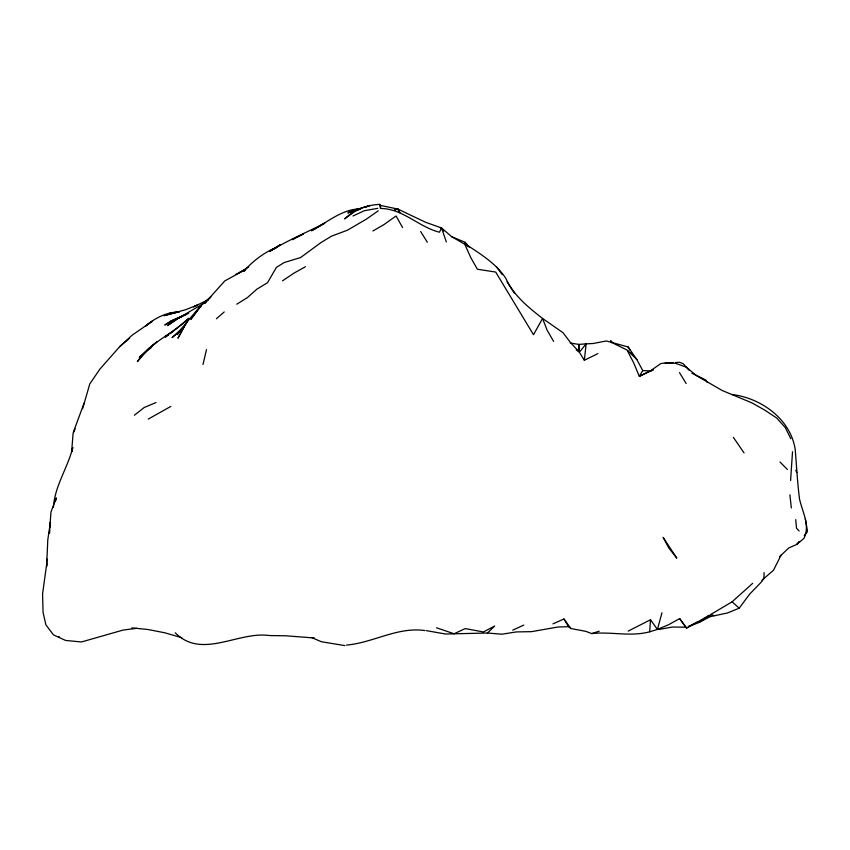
<?xml version="1.0" encoding="UTF-8"?>
<svg xmlns="http://www.w3.org/2000/svg" width="850" height="850" viewBox="0 0 850 850"><rect width="100%" height="100%" fill="white"/><g stroke="black" fill="none" stroke-linecap="round" stroke-linejoin="round"><path stroke-width="1.27" d="M790.596 480.547L792.519 451.754M46.899 558.981L46.623 566.525L47.791 539.761L50.426 522.112L50.012 526.904M49.428 532.801L50.968 511.987L56.355 497.866L55.377 501.489M380.63 205.456L397.811 209.058L425.574 222.264L441.575 227.991L439.439 232.22C418.593 226.918 402.794 208.59 380.502 208.462L380.63 205.456L379.61 204.393C366.658 204.977 354.152 209.621 344.654 218.896L357.871 209.058L369.357 205.764L365.67 207.134M764.118 572.613L763.863 578.468L761.43 581.952L749.679 594.097L739.192 608.196L727.409 612.988L710.196 616.633L699.082 622.476L688.372 626.631M552.936 623.868L563.954 618.97L568.544 626.684L570.881 628.532L585.809 631.348L591.759 633.579C611.023 631.401 630.583 637.011 649.687 631.784L650.505 619.756L628.139 631.136M467.776 246.532L465.078 243.78L465.184 242.324L451.701 236.714L441.575 227.991L446.324 241.952M49.481 532.897L49.693 530.496M597.858 353.6L584.354 360.272L586.139 343.857L593.13 343.506L606.358 340.967L628.182 346.991L636.873 359.624L642.727 370.536L650.941 371.036L653.14 369.824M53.401 507.322C54.751 485.881 67.745 467.904 72.813 447.472L71.623 451.849L73.089 433.351L75.14 428.953M46.708 563.943L42.574 593.852L43.063 612.361L45.889 624.824L53.454 634.854L65.588 640.443L81.441 641.973L123.091 630.073L136.829 628.309M710.196 616.633L710.664 614.518L732.094 601.821L752.696 583.312M202.98 364.512L206.497 349.626M661.969 612.765L657.411 629.414L649.687 631.784M82.609 408.723L89.781 383.945L99.832 369.187L119.733 346.598L132.005 335.283L152.586 321.034L145.584 325.996C154.87 318.091 166.653 312.067 179.095 311.95M73.387 432.193L84.076 403.102M781.118 555.082L773.468 570.276L761.972 580.199M642.727 370.536L639.306 376.337L633.728 362.982L627.088 350.072L613.923 343.559L610.576 340.733L611.915 342.879M799.255 541.503L796.79 544.446L788.821 547.91L779.567 556.644M804.206 535.617L807.5 531.686M149.239 348.224L156.793 341.955L148.644 348.734L137.381 361.632C150.057 342.168 172.773 334.167 188.849 318.261L170.351 333.593M799.606 541.556L796.79 544.446L803.962 538.358C810.39 525.226 802.294 511.891 799.51 498.929C797.396 482.513 796.588 466.023 795.218 449.554C790.617 419.082 761.175 398.034 731.882 394.474M426.424 630.636L445.421 634.004L487.454 633.027L494.668 626.036L483.427 631.954L465.205 628.586L454.123 633.781L436.475 627.768M183.133 328.068L172.061 337.62C186.639 325.709 195.553 308.221 210.864 296.916L204.754 303.248L224.814 280.914L245.671 269.408L235.567 274.518M148.644 348.734L139.326 357.372L151.119 347.65M216.389 318.771L224.209 311.961M119.733 346.598L129.349 338.428M244.874 270.374L243.706 271.32C253.045 260.918 264.297 252.184 277.397 247.063L269.907 251.016L280.256 244.8L269.896 251.239C287.438 240.529 306.436 232.496 324.764 223.167L311.536 230.775C327.038 222.541 341.541 209.312 359.89 208.877M134.406 415.225L144.277 407.458L155.996 402.56M165.336 337.354L168.343 335.091M172.901 331.277L165.718 336.334L168.364 334.486M699.082 622.476L709.272 615.294L686.577 628.203L679.66 618.598L668.355 624.835L657.411 629.414L650.505 619.756M378.239 210.8L366.509 219.045L347.522 230.169L331.511 236.151L320.832 242.664L300.645 257.518L284.123 262.576L276.409 267.389L267.538 282.689L256.849 289.181L247.393 297.617L236.768 304.204M282.498 280.84L294.142 273.031L305.458 266.73M239.116 272.744L248.774 266.964M170.893 406.385L148.229 419.114M372.916 230.988L384.306 224.357L396.068 215.985L402.571 227.513M653.193 369.782L639.306 376.337L650.579 370.738L660.832 363.556L667.643 362.663L675.537 363.301L686.152 367.115L696.564 375.689L722.075 390.447L752.059 402.932L764.979 410.231L776.773 418.104L785.326 427.635L790.829 438.717M205.817 302.154L177.703 318.559L167.376 325.624L181.071 316.519L188.806 313.214M296.82 237.309L303.365 233.909L292.177 239.647L295.726 237.883M688.372 626.514L697.914 621.817M208.505 299.636L193.566 306.829L197.189 305.171L185.3 309.814L164.008 315.679L177.714 312.184M186.607 314.362L170.117 321.672L164.762 325.029L173.134 320.014L181.188 316.508L170.117 321.672L181.549 316.912M352.973 215.996L364.427 210.683L377.793 208.335M512.709 630.179L523.77 625.079M665.486 363.513L667.643 362.663M360.761 208.972L354.62 211.278L357.871 209.058L347.873 212.957L358.711 208.898L349.084 211.225L359.922 209.164M591.759 633.579L599.218 631.178M346.492 645.097C373.341 642.727 397.598 626.599 424.968 630.562M658.973 629.489L672.265 627.024L685.833 627.215M58.756 636.831L59.287 636.735M170 312.959L179.042 312.046M665.253 363.141L673.051 362.663M675.654 362.504L679.564 362.27L683.219 363.747L689.286 370.377M568.544 626.684L557.951 627.003L531.633 631.646L516.492 631.922L501.882 634.206L487.454 633.027M314.383 637.989L285.685 635.779L269.673 635.556C238.159 630.955 201.928 659.866 175.238 632.804M131.877 627.884L147.762 629.468L164.773 632.782L181.804 637.702M344.941 645.607L321.459 641.761L312.003 637.723M570.265 343.017L578.829 344.409L586.139 343.857L579.339 352.197L584.354 360.272M710.664 614.518L714.255 615.655M691.889 373.224L705.829 380.046L707.168 382.171M451.701 236.714L464.769 244.269L470.858 257.741L477.371 269.227L495.699 272.064L533.492 334.73L542.566 318.453C528.254 307.222 513.623 295.513 505.909 278.513C495.996 263.171 479.91 253.704 465.078 243.78M576.236 349.775L579.339 352.197L578.829 344.409L578.457 351.103L570.616 342.752L563.029 332.722L542.566 318.453L547.071 330.066L553.626 341.381M732.094 601.821L739.192 608.196M627.672 350.434L636.873 359.624M779.981 461.975L787.355 469.466M799.096 531.016L796.535 528.222L795.727 519.626M440.47 227.428L443.689 230.988M465.184 242.324L469.126 247.212M563.954 618.97L570.881 628.532M733.359 437.325L744.048 452.922M679.66 618.598L686.577 628.203M496.772 267.059L502.148 274.539M514.494 293.229L507.057 281.892M420.654 231.487L427.327 242.25M679.501 372.619L686.141 383.499M628.182 346.991L629.935 350.211M631.104 352.357L632.273 354.514M795.759 470.284L796.843 472.483M379.61 204.393L380.502 208.462M805.375 518.872L807.426 530.602M789.905 494.806L791.329 507.971M184.663 325.529L177.947 338.215L187 321.884L184.663 325.529M178.84 332.329L177.214 334.613L180.147 330.618L178.84 332.329M198.783 308.529L190.867 319.345L201.439 305.384L198.783 308.529M397.619 208.749L394.028 210.449L397.619 208.749L399.712 212.542L397.619 208.749M676.696 557.993L668.621 547.74L663.159 537.391L676.696 557.993"/></g></svg>
